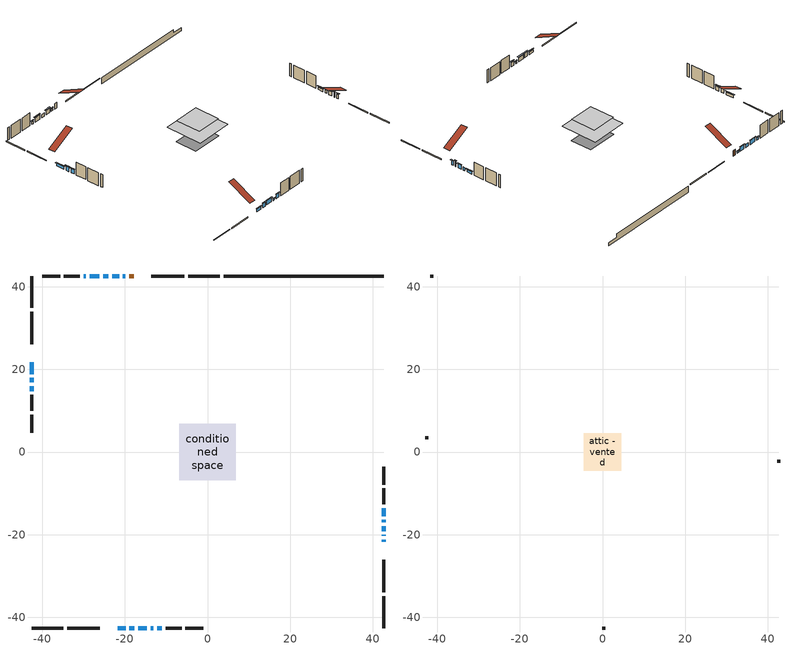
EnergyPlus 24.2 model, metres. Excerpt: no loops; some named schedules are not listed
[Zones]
conditioned space
 floor adiabatic (AdiabaticFloorConstruction): -6.78,-6.78 -6.78,6.78 6.78,6.78 6.78,-6.78 z3.05
 floor foundation (Slab1 construction): -5.61,-4.07 -5.61,4.07 5.61,4.07 5.61,-4.07 z-1.75
 wall outside (RimJoist1 construction): 2.98,42.61 -4.71,42.61 / -42.61,-42.61 -34.93,-42.61 / -42.61,42.61 -42.61,34.93 / 42.61,-42.61 42.61,-34.93 z0.61:0.91
 wall outside (RimJoist2 construction): -5.64,42.61 -13.57,42.61 / -34,-42.61 -26.06,-42.61 / -42.61,34 -42.61,26.06 / 42.61,-34 42.61,-26.06 z0.61:0.91
 wall outside (AdiabaticWallConstruction 1): -17.86,42.61 -18.97,42.61 z0.61:2.64
 wall outside (AdiabaticWallConstruction): 42.61,-21.78 42.61,-21.22 / -42.61,17.95 -42.61,16.83 z0.61:2.21; -21.78,-42.61 -19.84,-42.61 / -42.61,21.78 -42.61,18.88 / -29.42,42.61 -30.01,42.61 / 42.61,-15.52 42.61,-13.59 z0.61:1.53; -18.92,-42.61 -17.75,-42.61 / -16.82,-42.61 -14.69,-42.61 / 42.61,-19.16 42.61,-17.99 / -12.22,-42.61 -11.05,-42.61 / -21.41,42.61 -23.08,42.61 / -42.61,15.91 -42.61,14.74 / -26.16,42.61 -28.49,42.61 z0.61:2.13; -13.76,-42.61 -13.15,-42.61 z0.61:1.17; -19.89,42.61 -20.48,42.61 z0.61:1.32; 42.61,-20.29 42.61,-20.09 z0.61:2.69; -24.01,42.61 -25.23,42.61 / 42.61,-17.06 42.61,-16.45 z0.61:1.83
 wall outside (Wall1 construction): -30.94,42.61 -34.77,42.61 / -10.12,-42.61 -6.29,-42.61 / -42.61,13.81 -42.61,9.98 / 42.61,-12.66 42.61,-8.83 z0.61:5.49
 wall outside (Wall2 construction): -35.7,42.61 -40.03,42.61 / -5.36,-42.61 -1.03,-42.61 / -42.61,9.05 -42.61,4.71 / 42.61,-7.9 42.61,-3.57 z0.61:5.49
 wall foundation (FoundationWall1 construction): 3.9,42.61,-1.75 3.9,42.61,0.61 38.74,42.61,0.61 38.74,42.61,-0.62 42.61,42.61,-0.62 42.61,42.61,-1.75
 window (WindowConstruction 12): 42.61,-21.78 42.61,-21.22 z0.61:2.21
 window (WindowConstruction 4): -21.78,-42.61 -19.85,-42.61 z0.61:1.52
 window (WindowConstruction 5): -18.92,-42.61 -17.75,-42.61 z0.61:2.13
 window (WindowConstruction 6): -16.82,-42.61 -14.69,-42.61 z0.61:2.13
 window (WindowConstruction 7): -13.76,-42.61 -13.15,-42.61 z0.61:1.17
 window (WindowConstruction 8): -42.61,21.78 -42.61,18.88 z0.61:1.52
 window (WindowConstruction 9): -19.89,42.61 -20.48,42.61 z0.61:1.32
 window (WindowConstruction 13): 42.61,-20.29 42.61,-20.09 z0.61:2.69
 window (WindowConstruction 10): 42.61,-19.16 42.61,-17.99 z0.61:2.13
 window (WindowConstruction 11): -12.22,-42.61 -11.05,-42.61 z0.61:2.13
 window (WindowConstruction 15): -21.41,42.61 -23.08,42.61 z0.61:2.13
 window (WindowConstruction 16): -24.01,42.61 -25.23,42.61 z0.61:1.83
 window (WindowConstruction 17): 42.61,-17.06 42.61,-16.45 z0.61:1.83
 window (WindowConstruction 14): -42.61,17.95 -42.61,16.83 z0.61:2.21
 window (WindowConstruction): -42.61,15.9 -42.61,14.74 z0.61:2.13
 window (WindowConstruction 1): -26.16,42.61 -28.49,42.61 z0.61:2.13
 window (WindowConstruction 2): -29.42,42.61 -30.01,42.61 z0.61:1.52
 window (WindowConstruction 3): 42.61,-15.52 42.61,-13.59 z0.61:1.52
 door (Door): -17.86,42.61 -18.97,42.61 z0.61:2.64
 ceiling adiabatic (AdiabaticFloorConstruction): 6.78,-6.78 6.78,6.78 -6.78,6.78 -6.78,-6.78 z3.05
attic - vented
 floor to conditioned space (Floor1 construction Reversed): -4.59,-4.59 -4.59,4.59 4.59,4.59 4.59,-4.59 z5.49
 wall outside (Wall3 construction): -40.96,42.61 -41.69,42.61 / -0.1,-42.61 0.63,-42.61 / -42.61,3.78 -42.61,3.06 / 42.61,-2.64 42.61,-1.91 z0.61:5.49
 roof outside (Roof1 construction): -16.93,42.61,5.49 -16.93,33.92,9.83 -14.5,33.92,9.83 -14.5,42.61,5.49; -22.71,-42.61,5.49 -22.71,-33.92,9.83 -25.14,-33.92,9.83 -25.14,-42.61,5.49; -42.61,22.71,5.49 -33.92,22.71,9.83 -33.92,25.14,9.83 -42.61,25.14,5.49; 42.61,-22.71,5.49 33.92,-22.71,9.83 33.92,-25.14,9.83 42.61,-25.14,5.49
shading: 42.61,-20.92 42.61,-22.08 42.91,-22.08 42.91,-20.92 z2.51; -19.55,-42.61 -22.08,-42.61 -22.08,-42.91 -19.55,-42.91 z1.82; -17.45,-42.61 -19.21,-42.61 -19.21,-42.91 -17.45,-42.91 z2.43; -14.39,-42.61 -17.12,-42.61 -17.12,-42.91 -14.39,-42.91 z2.43; -12.85,-42.61 -14.06,-42.61 -14.06,-42.91 -12.85,-42.91 z1.47; -42.61,18.58 -42.61,22.08 -42.91,22.08 -42.91,18.58 z1.82; -20.78,42.61 -19.6,42.61 -19.6,42.91 -20.78,42.91 z1.62; 42.61,-19.79 42.61,-20.59 42.91,-20.59 42.91,-19.79 z2.99; 42.61,-17.69 42.61,-19.46 42.91,-19.46 42.91,-17.69 z2.43; -10.75,-42.61 -12.52,-42.61 -12.52,-42.91 -10.75,-42.91 z2.43; -23.38,42.61 -21.11,42.61 -21.11,42.91 -23.38,42.91 z2.43; -42.61,16.54 -42.61,18.25 -42.91,18.25 -42.91,16.54 z2.51; -42.61,14.44 -42.61,16.2 -42.91,16.2 -42.91,14.44 z2.43; -28.79,42.61 -25.86,42.61 -25.86,42.91 -28.79,42.91 z2.43; -30.31,42.61 -29.12,42.61 -29.12,42.91 -30.31,42.91 z1.82; 42.61,-13.29 42.61,-15.82 42.91,-15.82 42.91,-13.29 z1.82
[Building]
Building 1: Terrain=Suburbs
[Site:Location]
Lennoxville_QC: Latitude {deg}=45.37; Longitude {deg}=-71.82; Time Zone {hr}=-5; Elevation {m}=181; Keep Site Location Information=Yes
[Site:GroundTemperature:Shallow]
1.13419, -1.04782, -1.22257, -0.187089, 3.96977, 8.10726, 11.6942, 13.9665, 14.1596, 12.3115, 8.81593, 4.80536
[Site:WaterMainsTemperature]
Calculation Method=Schedule; Temperature Schedule=mains temperature schedule
[Material] Roughness=Rough; Thermal Absorptance=0.9
Name | Thickness {m} | Conductivity {W/m-K} | Density {kg/m3} | Specific Heat {J/kg-K} | Solar Absorptance | Visible Absorptance
asphalt or fiberglass shingles | 0.00635 | 0.162714 | 1121.4 | 1465.45 | 0.84 | 0.84
ceiling loosefill ins | 0.0846667 | 0.0480833 | 16.02 | 1046.75 | 0.7 | 0.7
ceiling stud and cavity | 0.1397 | 0.0845812 | 65.682 | 1177.47 | 0.7 | 0.7
concrete 4.0 in. | 0.1016 | 1.803125 | 2242.8 | 837.4 | 0.7 | 0.7
concrete 8.0 in. | 0.2032 | 1.803125 | 2242.8 | 837.4 | 0.7 | 0.7
door material | 0.04445 | 0.0451087 | 512.64 | 1214.23 | 0.7 | 0.7
floor covering | 0.0127 | 0.0433444 | 54.468 | 1339.84 | 0.6 | 0.6
floor rigid ins; wall rigid ins 1 | 0.512978 | 0.029427 | 32.04 | 1214.23 | 0.7 | 0.7
floor stud and cavity | 0.1397 | 1.75129 | 37.0049 | 1207.88 | 0.7 | 0.7
furniture material conditioned space 1 | 0.1524 | 0.115458 | 640.8 | 1214.23 | 0.6 | 0.6
gypsum board | 0.0127 | 0.160291 | 801 | 837.4 | 0.6 | 0.6
osb sheathing 0.5 in. | 0.0127 | 0.115458 | 512.64 | 1214.23 | 0.7 | 0.7
osb sheathing 0.75 in. | 0.01905 | 0.115458 | 512.64 | 1214.23 | 0.7 | 0.7
osb sheathing 2.0 in. | 0.0508 | 0.115458 | 512.64 | 1214.23 | 0.7 | 0.7
rim joist rigid ins; wall rigid ins | 0.051816 | 0.029427 | 32.04 | 1214.23 | 0.7 | 0.7
rim joist stud and cavity | 0.0508 | 0.0384369 | 125.044 | 1163.47 | 0.6 | 0.6
wall stud and cavity | 0.1397 | 0.151991 | 139.0536 | 1170.24 | 0.7 | 0.7
wall stud and cavity 1 | 0.1397 | 0.152282 | 139.0536 | 1170.24 | 0.7 | 0.7
wall stud and cavity 2 | 0.0889 | 6.1454 | 50.32683 | 1063.81 | 0.6 | 0.6
wall stud and cavity 3 | 0.0889 | 0.380278 | 52.3479 | 1209.89 | 0.7 | 0.7
wall stud and cavity 4 | 0.0889 | 0.391764 | 83.0341 | 1211.67 | 0.7 | 0.7
wood siding | 0.0254 | 0.102417 | 544.68 | 1172.36 | 0 | 0
wood siding 1 | 0.00254 | 0.102417 | 544.68 | 1172.36 | 0 | 0
wood siding 2; wood siding 3; wood siding 4 | 0.0254 | 0.102417 | 544.68 | 1172.36 | 0.7 | 0.7
[WindowMaterial:SimpleGlazingSystem]
Name | U-Factor {W/m2-K} | Solar Heat Gain Coefficient
WindowMaterial | 2.912814 | 0.67
WindowMaterial 1 | 2.98209 | 0.6
WindowMaterial 2 | 2.946882 | 0.64
WindowMaterial 3 | 2.88953 | 0.69
WindowMaterial 4 | 3.006501 | 0.57
WindowMaterial 5 | 2.99458 | 0.59
WindowMaterial 6 | 2.969594 | 0.62
WindowMaterial 7 | 3.1547 | 0.45
WindowMaterial 8 | 2.97073 | 0.62
WindowMaterial 9 | 3.006501 | 0.62
[Construction]
AdiabaticFloorConstruction: floor stud and cavity, floor rigid ins, osb sheathing 0.75 in., floor covering
AdiabaticWallConstruction: wood siding 3, wall rigid ins 1, wall stud and cavity 3, gypsum board
AdiabaticWallConstruction 1: wood siding 4, wall rigid ins 1, wall stud and cavity 3, gypsum board
Door: door material
Floor1 construction Reversed: gypsum board, ceiling stud and cavity, ceiling loosefill ins
FoundationWall1 construction: concrete 8.0 in.
furniture construction conditioned space 1: furniture material conditioned space 1
PartitionWallConstruction: gypsum board, wall stud and cavity 4, gypsum board
RimJoist1 construction; RimJoist2 construction: wood siding 2, rim joist rigid ins, osb sheathing 2.0 in., rim joist stud and cavity
Roof1 construction: asphalt or fiberglass shingles
Slab1 construction: concrete 4.0 in.
Wall1 construction: wood siding, wall rigid ins, osb sheathing 0.5 in., wall stud and cavity, gypsum board
Wall2 construction: wood siding, wall rigid ins, osb sheathing 0.5 in., wall stud and cavity 1, gypsum board
Wall3 construction: wood siding 1, wall stud and cavity 2
WindowConstruction; WindowConstruction 1; WindowConstruction 10; WindowConstruction 11; WindowConstruction 5: WindowMaterial
WindowConstruction 12; WindowConstruction 14: WindowMaterial 6
WindowConstruction 13: WindowMaterial 7
WindowConstruction 15: WindowMaterial 8
WindowConstruction 16; WindowConstruction 17: WindowMaterial 9
WindowConstruction 2: WindowMaterial 1
WindowConstruction 3; WindowConstruction 4; WindowConstruction 8: WindowMaterial 2
WindowConstruction 6: WindowMaterial 3
WindowConstruction 7: WindowMaterial 4
WindowConstruction 9: WindowMaterial 5
[Zone] Multiplier=1; Part of Total Floor Area=Yes
Name | Volume {m3}
attic - vented | 57.8447
conditioned space | 688.4
[Space]
Name | Zone | Volume {m3}
attic - vented 1 | attic - vented | 57.8447
conditioned space 1 | conditioned space | 688.4
[ZoneInfiltration:EffectiveLeakageArea]
infil attic - vented 1: Zone or Space=attic - vented 1; Schedule=Always On Discrete; Effective Air Leakage Area {cm2}=3619.29; Stack Coefficient=0.000641304; Wind Coefficient=1.71101e-05
[ZoneMixing]
whole house fan mix: Zone or Space=attic - vented; Schedule=Always On Continuous; Design Flow Rate Calculation Method=Flow/Zone; Design Flow Rate {m3/s}=0; Source Zone or Space=conditioned space
[SurfaceProperty:ExposedFoundationPerimeter]
Slab1: Exposed Perimeter Calculation Method=TotalExposedPerimeter; Total Exposed Perimeter {m}=38.71
[InternalMass] Zone or ZoneList=conditioned space; Space or SpaceList=conditioned space 1
Name | Construction | Surface Area {m2}
furniture mass conditioned space 1 | furniture construction conditioned space 1 | 110.16
partition wall mass | PartitionWallConstruction | 275.401
[Lights]
interior lighting: Zone or ZoneList or Space or SpaceList=conditioned space 1; Schedule=interior lighting schedule; Design Level Calculation Method=LightingLevel; Lighting Level {W}=343.2; Return Air Fraction=0; Fraction Radiant=0.6; Fraction Visible=0.2; Fraction Replaceable=1
[People]
occupants: Zone or ZoneList or Space or SpaceList=conditioned space 1; Number of People Schedule=occupants schedule; Number of People Calculation Method=People; Number of People=3; Fraction Radiant=0.314171; Sensible Heat Fraction=0.56303; Activity Level Schedule=occupants activity schedule; Carbon Dioxide Generation Rate {m3/s-W}=0; Enable ASHRAE 55 Comfort Warnings=No; Mean Radiant Temperature Calculation Type=EnclosureAveraged
[ElectricEquipment] Zone or ZoneList or Space or SpaceList=conditioned space 1; Design Level Calculation Method=EquipmentLevel
Name | Schedule | Design Level {W} | Fraction Latent | Fraction Radiant | Fraction Lost
clothes dryer | clothes dryer schedule | 140.772 | 0.015 | 0.081 | 0.85
clothes washer | clothes washer schedule | 32.1985 | 0.03 | 0.162 | 0.7
cooking range | cooking range schedule | 215.147 | 0.08 | 0.432 | 0.2
dishwasher | dishwasher schedule | 66.8632 | 0.3 | 0.18 | 0.4
fridge | fridge schedule | 72.9452 | 0 | 0.6 | 0
mech vent house fan | mech vent house fan schedule | 150 | 0 | 0 | 1
mech vent house fan cfis | mech vent house fan cfis schedule | 0 | 0 | 0 | 0
misc plug loads | misc plug loads schedule | 494.7 | 0.045 | 0.513 | 0.1
whole house fan | Always On Discrete | 0 | 0 | 0 | 1
[OtherEquipment] Zone or ZoneList or Space or SpaceList=conditioned space 1; Design Level Calculation Method=EquipmentLevel
Name | Fuel Type | Schedule | Design Level {W} | Fraction Latent | Fraction Radiant | Fraction Lost
clothes dryer 1 | Electricity | clothes dryer schedule | 0 | 0.015 | 0.081 | 0.85
cooking range 1 | Electricity | cooking range schedule | 0 | 0.08 | 0.432 | 0.2
general water use latent | None | general water use schedule | 62.594 | 1 | 0 | 0
general water use sensible | None | general water use schedule | -61.6891 | 0 | 0.6 | 0
mech vent house fan latent load | None | Always On Discrete | 0 | 1 | 0 | 0
mech vent house fan sensible load | None | Always On Discrete | 0 | 0 | 0 | 0
water heater energy adjustment1 | Electricity | Always On Discrete | 0.01 | 0 | 0 | 1
[ZoneInfiltration:DesignFlowRate] Zone or ZoneList or Space or SpaceList=conditioned space 1; Schedule=Always On Discrete; Design Flow Rate Calculation Method=Flow/Zone; Design Flow Rate {m3/s}=0
infil flow; natural vent flow; whole house fan flow
[Foundation:Kiva]
Foundation Kiva 1: Initial Indoor Air Temperature {C}=21; Wall Height Above Grade {m}=0.609996; Wall Depth Below Slab {m}=0.2032
[Foundation:Kiva:Settings]
Soil Conductivity {W/m-K}=0.849921; Soil Density {kg/m3}=1842.3; Soil Specific Heat {J/kg-K}=418.7; Ground Solar Absorptivity=0.9; Ground Thermal Absorptivity=0.9; Ground Surface Roughness {m}=0.03; Far-Field Width {m}=40; Deep-Ground Boundary Condition=ZeroFlux; Deep-Ground Depth {m}=40; Minimum Cell Dimension {m}=0.2; Maximum Cell Growth Coefficient=3; Simulation Timestep=Timestep
[Exterior:Lights]
exterior lighting: Schedule=exterior lighting schedule; Design Level {W}=75.6
[Schedule:Constant]
Name | Hourly Value
Always On Continuous; mech vent house fan schedule; mech vent house fan cfis schedule; Always On Discrete | 1
occupants activity schedule | 117.228
fridge schedule | 0
[Schedule:Week:Daily]
interior lighting schedule Week Rule - Jan1-Jan27: interior lighting schedule day, interior lighting schedule day, interior lighting schedule day, interior lighting schedule day, interior lighting schedule day, interior lighting schedule day, interior lighting schedule day, interior lighting schedule default day, interior lighting schedule default day, interior lighting schedule default day, interior lighting schedule default day, interior lighting schedule default day
interior lighting schedule Week Rule - Jan28-Feb3: interior lighting schedule day, interior lighting schedule day, interior lighting schedule day, interior lighting schedule day, interior lighting schedule day 1, interior lighting schedule day 1, interior lighting schedule day 1, interior lighting schedule default day, interior lighting schedule default day, interior lighting schedule default day, interior lighting schedule default day, interior lighting schedule default day
interior lighting schedule Week Rule - Feb4-Feb24: interior lighting schedule day 1, interior lighting schedule day 1, interior lighting schedule day 1, interior lighting schedule day 1, interior lighting schedule day 1, interior lighting schedule day 1, interior lighting schedule day 1, interior lighting schedule default day, interior lighting schedule default day, interior lighting schedule default day, interior lighting schedule default day, interior lighting schedule default day
interior lighting schedule Week Rule - Feb25-Mar3: interior lighting schedule day 1, interior lighting schedule day 1, interior lighting schedule day 1, interior lighting schedule day 1, interior lighting schedule day 2, interior lighting schedule day 2, interior lighting schedule day 2, interior lighting schedule default day, interior lighting schedule default day, interior lighting schedule default day, interior lighting schedule default day, interior lighting schedule default day
interior lighting schedule Week Rule - Mar4-Mar31: interior lighting schedule day 2, interior lighting schedule day 2, interior lighting schedule day 2, interior lighting schedule day 2, interior lighting schedule day 2, interior lighting schedule day 2, interior lighting schedule day 2, interior lighting schedule default day, interior lighting schedule default day, interior lighting schedule default day, interior lighting schedule default day, interior lighting schedule default day
interior lighting schedule Week Rule - Apr1-Apr28: interior lighting schedule day 3, interior lighting schedule day 3, interior lighting schedule day 3, interior lighting schedule day 3, interior lighting schedule day 3, interior lighting schedule day 3, interior lighting schedule day 3, interior lighting schedule default day, interior lighting schedule default day, interior lighting schedule default day, interior lighting schedule default day, interior lighting schedule default day
interior lighting schedule Week Rule - Apr29-May5: interior lighting schedule day 3, interior lighting schedule day 3, interior lighting schedule day 4, interior lighting schedule day 4, interior lighting schedule day 4, interior lighting schedule day 4, interior lighting schedule day 4, interior lighting schedule default day, interior lighting schedule default day, interior lighting schedule default day, interior lighting schedule default day, interior lighting schedule default day
interior lighting schedule Week Rule - May6-May26: interior lighting schedule day 4, interior lighting schedule day 4, interior lighting schedule day 4, interior lighting schedule day 4, interior lighting schedule day 4, interior lighting schedule day 4, interior lighting schedule day 4, interior lighting schedule default day, interior lighting schedule default day, interior lighting schedule default day, interior lighting schedule default day, interior lighting schedule default day
interior lighting schedule Week Rule - May27-Jun2: interior lighting schedule day 4, interior lighting schedule day 4, interior lighting schedule day 4, interior lighting schedule day 4, interior lighting schedule day 4, interior lighting schedule day 5, interior lighting schedule day 5, interior lighting schedule default day, interior lighting schedule default day, interior lighting schedule default day, interior lighting schedule default day, interior lighting schedule default day
interior lighting schedule Week Rule - Jun3-Jun30: interior lighting schedule day 5, interior lighting schedule day 5, interior lighting schedule day 5, interior lighting schedule day 5, interior lighting schedule day 5, interior lighting schedule day 5, interior lighting schedule day 5, interior lighting schedule default day, interior lighting schedule default day, interior lighting schedule default day, interior lighting schedule default day, interior lighting schedule default day
interior lighting schedule Week Rule - Jul1-Jul28: interior lighting schedule day 6, interior lighting schedule day 6, interior lighting schedule day 6, interior lighting schedule day 6, interior lighting schedule day 6, interior lighting schedule day 6, interior lighting schedule day 6, interior lighting schedule default day, interior lighting schedule default day, interior lighting schedule default day, interior lighting schedule default day, interior lighting schedule default day
interior lighting schedule Week Rule - Jul29-Aug4: interior lighting schedule day 6, interior lighting schedule day 6, interior lighting schedule day 6, interior lighting schedule day 7, interior lighting schedule day 7, interior lighting schedule day 7, interior lighting schedule day 7, interior lighting schedule default day, interior lighting schedule default day, interior lighting schedule default day, interior lighting schedule default day, interior lighting schedule default day
interior lighting schedule Week Rule - Aug5-Aug25: interior lighting schedule day 7, interior lighting schedule day 7, interior lighting schedule day 7, interior lighting schedule day 7, interior lighting schedule day 7, interior lighting schedule day 7, interior lighting schedule day 7, interior lighting schedule default day, interior lighting schedule default day, interior lighting schedule default day, interior lighting schedule default day, interior lighting schedule default day
interior lighting schedule Week Rule - Aug26-Sep1: interior lighting schedule day 7, interior lighting schedule day 7, interior lighting schedule day 7, interior lighting schedule day 7, interior lighting schedule day 7, interior lighting schedule day 7, interior lighting schedule day 8, interior lighting schedule default day, interior lighting schedule default day, interior lighting schedule default day, interior lighting schedule default day, interior lighting schedule default day
interior lighting schedule Week Rule - Sep2-Sep29: interior lighting schedule day 8, interior lighting schedule day 8, interior lighting schedule day 8, interior lighting schedule day 8, interior lighting schedule day 8, interior lighting schedule day 8, interior lighting schedule day 8, interior lighting schedule default day, interior lighting schedule default day, interior lighting schedule default day, interior lighting schedule default day, interior lighting schedule default day
interior lighting schedule Week Rule - Sep30-Oct6: interior lighting schedule day 8, interior lighting schedule day 9, interior lighting schedule day 9, interior lighting schedule day 9, interior lighting schedule day 9, interior lighting schedule day 9, interior lighting schedule day 9, interior lighting schedule default day, interior lighting schedule default day, interior lighting schedule default day, interior lighting schedule default day, interior lighting schedule default day
interior lighting schedule Week Rule - Oct7-Oct27: interior lighting schedule day 9, interior lighting schedule day 9, interior lighting schedule day 9, interior lighting schedule day 9, interior lighting schedule day 9, interior lighting schedule day 9, interior lighting schedule day 9, interior lighting schedule default day, interior lighting schedule default day, interior lighting schedule default day, interior lighting schedule default day, interior lighting schedule default day
interior lighting schedule Week Rule - Oct28-Nov3: interior lighting schedule day 9, interior lighting schedule day 9, interior lighting schedule day 9, interior lighting schedule day 9, interior lighting schedule day 10, interior lighting schedule day 10, interior lighting schedule day 10, interior lighting schedule default day, interior lighting schedule default day, interior lighting schedule default day, interior lighting schedule default day, interior lighting schedule default day
interior lighting schedule Week Rule - Nov4-Nov24: interior lighting schedule day 10, interior lighting schedule day 10, interior lighting schedule day 10, interior lighting schedule day 10, interior lighting schedule day 10, interior lighting schedule day 10, interior lighting schedule day 10, interior lighting schedule default day, interior lighting schedule default day, interior lighting schedule default day, interior lighting schedule default day, interior lighting schedule default day
interior lighting schedule Week Rule - Nov25-Dec1: interior lighting schedule day 10, interior lighting schedule day 10, interior lighting schedule day 10, interior lighting schedule day 10, interior lighting schedule day 10, interior lighting schedule day 10, interior lighting schedule day 11, interior lighting schedule default day, interior lighting schedule default day, interior lighting schedule default day, interior lighting schedule default day, interior lighting schedule default day
interior lighting schedule Week Rule - Dec2-Dec31: interior lighting schedule day 11, interior lighting schedule day 11, interior lighting schedule day 11, interior lighting schedule day 11, interior lighting schedule day 11, interior lighting schedule day 11, interior lighting schedule day 11, interior lighting schedule default day, interior lighting schedule default day, interior lighting schedule default day, interior lighting schedule default day, interior lighting schedule default day
occupants schedule Week Rule - Jan1-Dec31: occupants schedule day, occupants schedule day, occupants schedule day, occupants schedule day, occupants schedule day, occupants schedule day, occupants schedule day, occupants schedule default day, occupants schedule default day, occupants schedule default day, occupants schedule default day, occupants schedule default day
clothes dryer schedule Week Rule - Jan1-Dec31: clothes dryer schedule day, clothes dryer schedule day, clothes dryer schedule day, clothes dryer schedule day, clothes dryer schedule day, clothes dryer schedule day, clothes dryer schedule day, clothes dryer schedule default day, clothes dryer schedule default day, clothes dryer schedule default day, clothes dryer schedule default day, clothes dryer schedule default day
clothes washer schedule Week Rule - Jan1-Dec31: clothes washer schedule day, clothes washer schedule day, clothes washer schedule day, clothes washer schedule day, clothes washer schedule day, clothes washer schedule day, clothes washer schedule day, clothes washer schedule default day, clothes washer schedule default day, clothes washer schedule default day, clothes washer schedule default day, clothes washer schedule default day
cooking range schedule Week Rule - Jan1-Dec31: cooking range schedule day, cooking range schedule day, cooking range schedule day, cooking range schedule day, cooking range schedule day, cooking range schedule day, cooking range schedule day, cooking range schedule default day, cooking range schedule default day, cooking range schedule default day, cooking range schedule default day, cooking range schedule default day
dishwasher schedule Week Rule - Jan1-Dec31: dishwasher schedule day, dishwasher schedule day, dishwasher schedule day, dishwasher schedule day, dishwasher schedule day, dishwasher schedule day, dishwasher schedule day, dishwasher schedule default day, dishwasher schedule default day, dishwasher schedule default day, dishwasher schedule default day, dishwasher schedule default day
misc plug loads schedule Week Rule - Jan1-Dec31: misc plug loads schedule day, misc plug loads schedule day, misc plug loads schedule day, misc plug loads schedule day, misc plug loads schedule day, misc plug loads schedule day, misc plug loads schedule day, misc plug loads schedule default day, misc plug loads schedule default day, misc plug loads schedule default day, misc plug loads schedule default day, misc plug loads schedule default day
general water use schedule Week Rule - Jan1-Dec31: general water use schedule day, general water use schedule day, general water use schedule day, general water use schedule day, general water use schedule day, general water use schedule day, general water use schedule day, general water use schedule default day, general water use schedule default day, general water use schedule default day, general water use schedule default day, general water use schedule default day
exterior lighting schedule Week Rule - Jan1-Jan27: exterior lighting schedule day, exterior lighting schedule day, exterior lighting schedule day, exterior lighting schedule day, exterior lighting schedule day, exterior lighting schedule day, exterior lighting schedule day, exterior lighting schedule default day, exterior lighting schedule default day, exterior lighting schedule default day, exterior lighting schedule default day, exterior lighting schedule default day
exterior lighting schedule Week Rule - Jan28-Feb3: exterior lighting schedule day, exterior lighting schedule day, exterior lighting schedule day, exterior lighting schedule day, exterior lighting schedule day 1, exterior lighting schedule day 1, exterior lighting schedule day 1, exterior lighting schedule default day, exterior lighting schedule default day, exterior lighting schedule default day, exterior lighting schedule default day, exterior lighting schedule default day
exterior lighting schedule Week Rule - Feb4-Feb24: exterior lighting schedule day 1, exterior lighting schedule day 1, exterior lighting schedule day 1, exterior lighting schedule day 1, exterior lighting schedule day 1, exterior lighting schedule day 1, exterior lighting schedule day 1, exterior lighting schedule default day, exterior lighting schedule default day, exterior lighting schedule default day, exterior lighting schedule default day, exterior lighting schedule default day
exterior lighting schedule Week Rule - Feb25-Mar3: exterior lighting schedule day 1, exterior lighting schedule day 1, exterior lighting schedule day 1, exterior lighting schedule day 1, exterior lighting schedule day 2, exterior lighting schedule day 2, exterior lighting schedule day 2, exterior lighting schedule default day, exterior lighting schedule default day, exterior lighting schedule default day, exterior lighting schedule default day, exterior lighting schedule default day
exterior lighting schedule Week Rule - Mar4-Mar31: exterior lighting schedule day 2, exterior lighting schedule day 2, exterior lighting schedule day 2, exterior lighting schedule day 2, exterior lighting schedule day 2, exterior lighting schedule day 2, exterior lighting schedule day 2, exterior lighting schedule default day, exterior lighting schedule default day, exterior lighting schedule default day, exterior lighting schedule default day, exterior lighting schedule default day
exterior lighting schedule Week Rule - Apr1-Apr28: exterior lighting schedule day 3, exterior lighting schedule day 3, exterior lighting schedule day 3, exterior lighting schedule day 3, exterior lighting schedule day 3, exterior lighting schedule day 3, exterior lighting schedule day 3, exterior lighting schedule default day, exterior lighting schedule default day, exterior lighting schedule default day, exterior lighting schedule default day, exterior lighting schedule default day
exterior lighting schedule Week Rule - Apr29-May5: exterior lighting schedule day 3, exterior lighting schedule day 3, exterior lighting schedule day 4, exterior lighting schedule day 4, exterior lighting schedule day 4, exterior lighting schedule day 4, exterior lighting schedule day 4, exterior lighting schedule default day, exterior lighting schedule default day, exterior lighting schedule default day, exterior lighting schedule default day, exterior lighting schedule default day
exterior lighting schedule Week Rule - May6-May26: exterior lighting schedule day 4, exterior lighting schedule day 4, exterior lighting schedule day 4, exterior lighting schedule day 4, exterior lighting schedule day 4, exterior lighting schedule day 4, exterior lighting schedule day 4, exterior lighting schedule default day, exterior lighting schedule default day, exterior lighting schedule default day, exterior lighting schedule default day, exterior lighting schedule default day
exterior lighting schedule Week Rule - May27-Jun2: exterior lighting schedule day 4, exterior lighting schedule day 4, exterior lighting schedule day 4, exterior lighting schedule day 4, exterior lighting schedule day 4, exterior lighting schedule day 5, exterior lighting schedule day 5, exterior lighting schedule default day, exterior lighting schedule default day, exterior lighting schedule default day, exterior lighting schedule default day, exterior lighting schedule default day
exterior lighting schedule Week Rule - Jun3-Jun30: exterior lighting schedule day 5, exterior lighting schedule day 5, exterior lighting schedule day 5, exterior lighting schedule day 5, exterior lighting schedule day 5, exterior lighting schedule day 5, exterior lighting schedule day 5, exterior lighting schedule default day, exterior lighting schedule default day, exterior lighting schedule default day, exterior lighting schedule default day, exterior lighting schedule default day
exterior lighting schedule Week Rule - Jul1-Jul28: exterior lighting schedule day 6, exterior lighting schedule day 6, exterior lighting schedule day 6, exterior lighting schedule day 6, exterior lighting schedule day 6, exterior lighting schedule day 6, exterior lighting schedule day 6, exterior lighting schedule default day, exterior lighting schedule default day, exterior lighting schedule default day, exterior lighting schedule default day, exterior lighting schedule default day
exterior lighting schedule Week Rule - Jul29-Aug4: exterior lighting schedule day 6, exterior lighting schedule day 6, exterior lighting schedule day 6, exterior lighting schedule day 7, exterior lighting schedule day 7, exterior lighting schedule day 7, exterior lighting schedule day 7, exterior lighting schedule default day, exterior lighting schedule default day, exterior lighting schedule default day, exterior lighting schedule default day, exterior lighting schedule default day
exterior lighting schedule Week Rule - Aug5-Aug25: exterior lighting schedule day 7, exterior lighting schedule day 7, exterior lighting schedule day 7, exterior lighting schedule day 7, exterior lighting schedule day 7, exterior lighting schedule day 7, exterior lighting schedule day 7, exterior lighting schedule default day, exterior lighting schedule default day, exterior lighting schedule default day, exterior lighting schedule default day, exterior lighting schedule default day
exterior lighting schedule Week Rule - Aug26-Sep1: exterior lighting schedule day 7, exterior lighting schedule day 7, exterior lighting schedule day 7, exterior lighting schedule day 7, exterior lighting schedule day 7, exterior lighting schedule day 7, exterior lighting schedule day 8, exterior lighting schedule default day, exterior lighting schedule default day, exterior lighting schedule default day, exterior lighting schedule default day, exterior lighting schedule default day
exterior lighting schedule Week Rule - Sep2-Sep29: exterior lighting schedule day 8, exterior lighting schedule day 8, exterior lighting schedule day 8, exterior lighting schedule day 8, exterior lighting schedule day 8, exterior lighting schedule day 8, exterior lighting schedule day 8, exterior lighting schedule default day, exterior lighting schedule default day, exterior lighting schedule default day, exterior lighting schedule default day, exterior lighting schedule default day
exterior lighting schedule Week Rule - Sep30-Oct6: exterior lighting schedule day 8, exterior lighting schedule day 9, exterior lighting schedule day 9, exterior lighting schedule day 9, exterior lighting schedule day 9, exterior lighting schedule day 9, exterior lighting schedule day 9, exterior lighting schedule default day, exterior lighting schedule default day, exterior lighting schedule default day, exterior lighting schedule default day, exterior lighting schedule default day
exterior lighting schedule Week Rule - Oct7-Oct27: exterior lighting schedule day 9, exterior lighting schedule day 9, exterior lighting schedule day 9, exterior lighting schedule day 9, exterior lighting schedule day 9, exterior lighting schedule day 9, exterior lighting schedule day 9, exterior lighting schedule default day, exterior lighting schedule default day, exterior lighting schedule default day, exterior lighting schedule default day, exterior lighting schedule default day
exterior lighting schedule Week Rule - Oct28-Nov3: exterior lighting schedule day 9, exterior lighting schedule day 9, exterior lighting schedule day 9, exterior lighting schedule day 9, exterior lighting schedule day 10, exterior lighting schedule day 10, exterior lighting schedule day 10, exterior lighting schedule default day, exterior lighting schedule default day, exterior lighting schedule default day, exterior lighting schedule default day, exterior lighting schedule default day
[Schedule:Year]
interior lighting schedule: interior lighting schedule Week Rule - Jan1-Jan27, 1, 1, 1, 27, interior lighting schedule Week Rule - Jan28-Feb3, 1, 28, 2, 3, interior lighting schedule Week Rule - Feb4-Feb24, 2, 4, 2, 24, interior lighting schedule Week Rule - Feb25-Mar3, 2, 25, 3, 3, interior lighting schedule Week Rule - Mar4-Mar31, 3, 4, 3, 31, interior lighting schedule Week Rule - Apr1-Apr28, 4, 1, 4, 28, interior lighting schedule Week Rule - Apr29-May5, 4, 29, 5, 5, interior lighting schedule Week Rule - May6-May26, 5, 6, 5, 26, interior lighting schedule Week Rule - May27-Jun2, 5, 27, 6, 2, interior lighting schedule Week Rule - Jun3-Jun30, 6, 3, 6, 30, interior lighting schedule Week Rule - Jul1-Jul28, 7, 1, 7, 28, interior lighting schedule Week Rule - Jul29-Aug4, 7, 29, 8, 4, interior lighting schedule Week Rule - Aug5-Aug25, 8, 5, 8, 25, interior lighting schedule Week Rule - Aug26-Sep1, 8, 26, 9, 1, interior lighting schedule Week Rule - Sep2-Sep29, 9, 2, 9, 29, interior lighting schedule Week Rule - Sep30-Oct6, 9, 30, 10, 6, interior lighting schedule Week Rule - Oct7-Oct27, 10, 7, 10, 27, interior lighting schedule Week Rule - Oct28-Nov3, 10, 28, 11, 3, interior lighting schedule Week Rule - Nov4-Nov24, 11, 4, 11, 24, interior lighting schedule Week Rule - Nov25-Dec1, 11, 25, 12, 1, interior lighting schedule Week Rule - Dec2-Dec31, 12, 2, 12, 31
occupants schedule: occupants schedule Week Rule - Jan1-Dec31, 1, 1, 12, 31
clothes dryer schedule: clothes dryer schedule Week Rule - Jan1-Dec31, 1, 1, 12, 31
clothes washer schedule: clothes washer schedule Week Rule - Jan1-Dec31, 1, 1, 12, 31
cooking range schedule: cooking range schedule Week Rule - Jan1-Dec31, 1, 1, 12, 31
dishwasher schedule: dishwasher schedule Week Rule - Jan1-Dec31, 1, 1, 12, 31
misc plug loads schedule: misc plug loads schedule Week Rule - Jan1-Dec31, 1, 1, 12, 31
general water use schedule: general water use schedule Week Rule - Jan1-Dec31, 1, 1, 12, 31
exterior lighting schedule: exterior lighting schedule Week Rule - Jan1-Jan27, 1, 1, 1, 27, exterior lighting schedule Week Rule - Jan28-Feb3, 1, 28, 2, 3, exterior lighting schedule Week Rule - Feb4-Feb24, 2, 4, 2, 24, exterior lighting schedule Week Rule - Feb25-Mar3, 2, 25, 3, 3, exterior lighting schedule Week Rule - Mar4-Mar31, 3, 4, 3, 31, exterior lighting schedule Week Rule - Apr1-Apr28, 4, 1, 4, 28, exterior lighting schedule Week Rule - Apr29-May5, 4, 29, 5, 5, exterior lighting schedule Week Rule - May6-May26, 5, 6, 5, 26, exterior lighting schedule Week Rule - May27-Jun2, 5, 27, 6, 2, exterior lighting schedule Week Rule - Jun3-Jun30, 6, 3, 6, 30, exterior lighting schedule Week Rule - Jul1-Jul28, 7, 1, 7, 28, exterior lighting schedule Week Rule - Jul29-Aug4, 7, 29, 8, 4, exterior lighting schedule Week Rule - Aug5-Aug25, 8, 5, 8, 25, exterior lighting schedule Week Rule - Aug26-Sep1, 8, 26, 9, 1, exterior lighting schedule Week Rule - Sep2-Sep29, 9, 2, 9, 29, exterior lighting schedule Week Rule - Sep30-Oct6, 9, 30, 10, 6, exterior lighting schedule Week Rule - Oct7-Oct27, 10, 7, 10, 27, exterior lighting schedule Week Rule - Oct28-Nov3, 10, 28, 11, 3, exterior lighting schedule Week Rule - Nov4-Nov24, 11, 4, 11, 24, exterior lighting schedule Week Rule - Nov25-Dec1, 11, 25, 12, 1, exterior lighting schedule Week Rule - Dec2-Dec31, 12, 2, 12, 31
[Schedule:Compact]
mains temperature schedule: Through: 01/01, For: AllDays, Until: 24:00, 5.95333, Through: 01/02, For: AllDays, Until: 24:00, 5.88111, Through: 01/03, For: AllDays, Until: 24:00, 5.81, Through: 01/04, For: AllDays, Until: 24:00, 5.74, Through: 01/05, For: AllDays, Until: 24:00, 5.67111, Through: 01/06, For: AllDays, Until: 24:00, 5.60333, Through: 01/07, For: AllDays, Until: 24:00, 5.53667, Through: 01/08, For: AllDays, Until: 24:00, 5.47111, Through: 01/09, For: AllDays, Until: 24:00, 5.40722, Through: 01/10, For: AllDays, Until: 24:00, 5.34444, Through: 01/11, For: AllDays, Until: 24:00, 5.28278, Through: 01/12, For: AllDays, Until: 24:00, 5.22278, Through: 01/13, For: AllDays, Until: 24:00, 5.16333, Through: 01/14, For: AllDays, Until: 24:00, 5.10611, Through: 01/15, For: AllDays, Until: 24:00, 5.04944, Through: 01/16, For: AllDays, Until: 24:00, 4.995, Through: 01/17, For: AllDays, Until: 24:00, 4.94111, Through: 01/18, For: AllDays, Until: 24:00, 4.88889, Through: 01/19, For: AllDays, Until: 24:00, 4.83833, Through: 01/20, For: AllDays, Until: 24:00, 4.78889, Through: 01/21, For: AllDays, Until: 24:00, 4.74111, Through: 01/22, For: AllDays, Until: 24:00, 4.69444, Through: 01/23, For: AllDays, Until: 24:00, 4.64944, Through: 01/24, For: AllDays, Until: 24:00, 4.60611, Through: 01/25, For: AllDays, Until: 24:00, 4.56389, Through: 01/26, For: AllDays, Until: 24:00, 4.52333, Through: 01/27, For: AllDays, Until: 24:00, 4.48444, Through: 01/28, For: AllDays, Until: 24:00, 4.44722, Through: 01/29, For: AllDays, Until: 24:00, 4.41111, Through: 01/30, For: AllDays, Until: 24:00, 4.37667, Through: 01/31, For: AllDays, Until: 24:00, 4.34389, Through: 02/01, For: AllDays, Until: 24:00, 4.31278, Through: 02/02, For: AllDays, Until: 24:00, 4.28278, Through: 02/03, For: AllDays, Until: 24:00, 4.255, Through: 02/04, For: AllDays, Until: 24:00, 4.22833, Through: 02/05, For: AllDays, Until: 24:00, 4.20333, Through: 02/06, For: AllDays, Until: 24:00, 4.18, Through: 02/07, For: AllDays, Until: 24:00, 4.15833, Through: 02/08, For: AllDays, Until: 24:00, 4.13833, Through: 02/09, For: AllDays, Until: 24:00, 4.12, Through: 02/10, For: AllDays, Until: 24:00, 4.10333, Through: 02/11, For: AllDays, Until: 24:00, 4.08833, Through: 02/12, For: AllDays, Until: 24:00, 4.07444, Through: 02/13, For: AllDays, Until: 24:00, 4.06278, Through: 02/14, For: AllDays, Until: 24:00, 4.05278, Through: 02/15, For: AllDays, Until: 24:00, 4.04389, Through: 02/16, For: AllDays, Until: 24:00, 4.03722, Through: 02/17, For: AllDays, Until: 24:00, 4.03167, Through: 02/18, For: AllDays, Until: 24:00, 4.02833, Through: 02/19, For: AllDays, Until: 24:00, 4.02667, Through: 02/20, For: AllDays, Until: 24:00, 4.02611, Through: 02/21, For: AllDays, Until: 24:00, 4.02778, Through: 02/22, For: AllDays, Until: 24:00, 4.03056, Through: 02/23, For: AllDays, Until: 24:00, 4.03556, Through: 02/24, For: AllDays, Until: 24:00, 4.04167, Through: 02/25, For: AllDays, Until: 24:00, 4.05, Through: 02/26, For: AllDays, Until: 24:00, 4.05944, Through: 02/27, For: AllDays, Until: 24:00, 4.07111, Through: 02/28, For: AllDays, Until: 24:00, 4.08389, Through: 03/01, For: AllDays, Until: 24:00, 4.09833, Through: 03/02, For: AllDays, Until: 24:00, 4.115, Through: 03/03, For: AllDays, Until: 24:00, 4.13278, Through: 03/04, For: AllDays, Until: 24:00, 4.15222, Through: 03/05, For: AllDays, Until: 24:00, 4.17333, Through: 03/06, For: AllDays, Until: 24:00, 4.19611, Through: 03/07, For: AllDays, Until: 24:00, 4.22056, Through: 03/08, For: AllDays, Until: 24:00, 4.24667, Through: 03/09, For: AllDays, Until: 24:00, 4.27444, Through: 03/10, For: AllDays, Until: 24:00, 4.30389, Through: 03/11, For: AllDays, Until: 24:00, 4.33444, Through: 03/12, For: AllDays, Until: 24:00, 4.36667, Through: 03/13, For: AllDays, Until: 24:00, 4.40056, Through: 03/14, For: AllDays, Until: 24:00, 4.43611, Through: 03/15, For: AllDays, Until: 24:00, 4.47333, Through: 03/16, For: AllDays, Until: 24:00, 4.51167, Through: 03/17, For: AllDays, Until: 24:00, 4.55167, Through: 03/18, For: AllDays, Until: 24:00, 4.59333, Through: 03/19, For: AllDays, Until: 24:00, 4.63667, Through: 03/20, For: AllDays, Until: 24:00, 4.68111, Through: 03/21, For: AllDays, Until: 24:00, 4.72722, Through: 03/22, For: AllDays, Until: 24:00, 4.77444, Through: 03/23, For: AllDays, Until: 24:00, 4.82333, Through: 03/24, For: AllDays, Until: 24:00, 4.87389, Through: 03/25, For: AllDays, Until: 24:00, 4.92556, Through: 03/26, For: AllDays, Until: 24:00, 4.97889, Through: 03/27, For: AllDays, Until: 24:00, 5.03333, Through: 03/28, For: AllDays, Until: 24:00, 5.08889, Through: 03/29, For: AllDays, Until: 24:00, 5.14611, Through: 03/30, For: AllDays, Until: 24:00, 5.205, Through: 03/31, For: AllDays, Until: 24:00, 5.26444, Through: 04/01, For: AllDays, Until: 24:00, 5.32611, Through: 04/02, For: AllDays, Until: 24:00, 5.38833, Through: 04/03, For: AllDays, Until: 24:00, 5.45222, Through: 04/04, For: AllDays, Until: 24:00, 5.51722, Through: 04/05, For: AllDays, Until: 24:00, 5.58333, Through: 04/06, For: AllDays, Until: 24:00, 5.65056, Through: 04/07, For: AllDays, Until: 24:00, 5.71889, Through: 04/08, For: AllDays, Until: 24:00, 5.78889, Through: 04/09, For: AllDays, Until: 24:00, 5.85944, Through: 04/10, For: AllDays, Until: 24:00, 5.93167, Through: 04/11, For: AllDays, Until: 24:00, 6.00444, Through: 04/12, For: AllDays, Until: 24:00, 6.07889, Through: 04/13, For: AllDays, Until: 24:00, 6.15389, Through: 04/14, For: AllDays, Until: 24:00, 6.23056, Through: 04/15, For: AllDays, Until: 24:00, 6.30778, Through: 04/16, For: AllDays, Until: 24:00, 6.38556, Through: 04/17, For: AllDays, Until: 24:00, 6.465, Through: 04/18, For: AllDays, Until: 24:00, 6.545, Through: 04/19, For: AllDays, Until: 24:00, 6.62611, Through: 04/20, For: AllDays, Until: 24:00, 6.70833, Through: 04/21, For: AllDays, Until: 24:00, 6.79111, Through: 04/22, For: AllDays, Until: 24:00, 6.87444, Through: 04/23, For: AllDays, Until: 24:00, 6.95889, Through: 04/24, For: AllDays, Until: 24:00, 7.04444, Through: 04/25, For: AllDays, Until: 24:00, 7.13056, Through: 04/26, For: AllDays, Until: 24:00, 7.21722, Through: 04/27, For: AllDays, Until: 24:00, 7.30444, Through: 04/28, For: AllDays, Until: 24:00, 7.39278, Through: 04/29, For: AllDays, Until: 24:00, 7.48167, Through: 04/30, For: AllDays, Until: 24:00, 7.57111, Through: 05/01, For: AllDays, Until: 24:00, 7.66111, Through: 05/02, For: AllDays, Until: 24:00, 7.75222, Through: 05/03, For: AllDays, Until: 24:00, 7.84333, Through: 05/04, For: AllDays, Until: 24:00, 7.935, Through: 05/05, For: AllDays, Until: 24:00, 8.02722, Through: 05/06, For: AllDays, Until: 24:00, 8.12, Through: 05/07, For: AllDays, Until: 24:00, 8.21333, Through: 05/08, For: AllDays, Until: 24:00, 8.30667, Through: 05/09, For: AllDays, Until: 24:00, 8.40111, Through: 05/10, For: AllDays, Until: 24:00, 8.49556, Through: 05/11, For: AllDays, Until: 24:00, 8.59, Through: 05/12, For: AllDays, Until: 24:00, 8.685, Through: 05/13, For: AllDays, Until: 24:00, 8.78056, Through: 05/14, For: AllDays, Until: 24:00, 8.87611, Through: 05/15, For: AllDays, Until: 24:00, 8.97167, Through: 05/16, For: AllDays, Until: 24:00, 9.06778, Through: 05/17, For: AllDays, Until: 24:00, 9.16389, Through: 05/18, For: AllDays, Until: 24:00, 9.26056, Through: 05/19, For: AllDays, Until: 24:00, 9.35667, Through: 05/20, For: AllDays, Until: 24:00, 9.45333, Through: 05/21, For: AllDays, Until: 24:00, 9.55, Through: 05/22, For: AllDays, Until: 24:00, 9.64667, Through: 05/23, For: AllDays, Until: 24:00, 9.74278, Through: 05/24, For: AllDays, Until: 24:00, 9.83944, Through: 05/25, For: AllDays, Until: 24:00, 9.93611, Through: 05/26, For: AllDays, Until: 24:00, 10.0328, Through: 05/27, For: AllDays, Until: 24:00, 10.1289, Through: 05/28, For: AllDays, Until: 24:00, 10.225, Through: 05/29, For: AllDays, Until: 24:00, 10.3211, Through: 05/30, For: AllDays, Until: 24:00, 10.4167, Through: 05/31, For: AllDays, Until: 24:00, 10.5122, Through: 06/01, For: AllDays, Until: 24:00, 10.6078, Through: 06/02, For: AllDays, Until: 24:00, 10.7028, Through: 06/03, For: AllDays, Until: 24:00, 10.7972, Through: 06/04, For: AllDays, Until: 24:00, 10.8917, Through: 06/05, For: AllDays, Until: 24:00, 10.9856, Through: 06/06, For: AllDays, Until: 24:00, 11.0789, Through: 06/07, For: AllDays, Until: 24:00, 11.1722, Through: 06/08, For: AllDays, Until: 24:00, 11.265, Through: 06/09, For: AllDays, Until: 24:00, 11.3572, Through: 06/10, For: AllDays, Until: 24:00, 11.4489, Through: 06/11, For: AllDays, Until: 24:00, 11.54, Through: 06/12, For: AllDays, Until: 24:00, 11.6306, Through: 06/13, For: AllDays, Until: 24:00, 11.7206, Through: 06/14, For: AllDays, Until: 24:00, 11.81, Through: 06/15, For: AllDays, Until: 24:00, 11.8989, Through: 06/16, For: AllDays, Until: 24:00, 11.9872, Through: 06/17, For: AllDays, Until: 24:00, 12.0744, Through: 06/18, For: AllDays, Until: 24:00, 12.1611, Through: 06/19, For: AllDays, Until: 24:00, 12.2472, Through: 06/20, For: AllDays, Until: 24:00, 12.3322, Through: 06/21, For: AllDays, Until: 24:00, 12.4167, Through: 06/22, For: AllDays, Until: 24:00, 12.5, Through: 06/23, For: AllDays, Until: 24:00, 12.5828, Through: 06/24, For: AllDays, Until: 24:00, 12.6644, Through: 06/25, For: AllDays, Until: 24:00, 12.7456, Through: 06/26, For: AllDays, Until: 24:00, 12.8256, Through: 06/27, For: AllDays, Until: 24:00, 12.9044, Through: 06/28, For: AllDays, Until: 24:00, 12.9828, Through: 06/29, For: AllDays, Until: 24:00, 13.0594, Through: 06/30, For: AllDays, Until: 24:00, 13.1356, Through: 07/01, For: AllDays, Until: 24:00, 13.2106, Through: 07/02, For: AllDays, Until: 24:00, 13.285, Through: 07/03, For: AllDays, Until: 24:00, 13.3578, Through: 07/04, For: AllDays, Until: 24:00, 13.4294, Through: 07/05, For: AllDays, Until: 24:00, 13.5, Through: 07/06, For: AllDays, Until: 24:00, 13.57, Through: 07/07, For: AllDays, Until: 24:00, 13.6383, Through: 07/08, For: AllDays, Until: 24:00, 13.7056, Through: 07/09, For: AllDays, Until: 24:00, 13.7711, Through: 07/10, For: AllDays, Until: 24:00, 13.8361, Through: 07/11, For: AllDays, Until: 24:00, 13.8994, Through: 07/12, For: AllDays, Until: 24:00, 13.9617, Through: 07/13, For: AllDays, Until: 24:00, 14.0228, Through: 07/14, For: AllDays, Until: 24:00, 14.0828, Through: 07/15, For: AllDays, Until: 24:00, 14.1411, Through: 07/16, For: AllDays, Until: 24:00, 14.1978, Through: 07/17, For: AllDays, Until: 24:00, 14.2539, Through: 07/18, For: AllDays, Until: 24:00, 14.3078, Through: 07/19, For: AllDays, Until: 24:00, 14.3611, Through: 07/20, For: AllDays, Until: 24:00, 14.4122, Through: 07/21, For: AllDays, Until: 24:00, 14.4628, Through: 07/22, For: AllDays, Until: 24:00, 14.5111, Through: 07/23, For: AllDays, Until: 24:00, 14.5583, Through: 07/24, For: AllDays, Until: 24:00, 14.6044, Through: 07/25, For: AllDays, Until: 24:00, 14.6489, Through: 07/26, For: AllDays, Until: 24:00, 14.6917, Through: 07/27, For: AllDays, Until: 24:00, 14.7328, Through: 07/28, For: AllDays, Until: 24:00, 14.7728, Through: 07/29, For: AllDays, Until: 24:00, 14.8111, Through: 07/30, For: AllDays, Until: 24:00, 14.8478, Through: 07/31, For: AllDays, Until: 24:00, 14.8833, Through: 08/01, For: AllDays, Until: 24:00, 14.9167, Through: 08/02, For: AllDays, Until: 24:00, 14.9489, Through: 08/03, For: AllDays, Until: 24:00, 14.9794, Through: 08/04, For: AllDays, Until: 24:00, 15.0083, Through: 08/05, For: AllDays, Until: 24:00, 15.0361, Through: 08/06, For: AllDays, Until: 24:00, 15.0617, Through: 08/07, For: AllDays, Until: 24:00, 15.0856, Through: 08/08, For: AllDays, Until: 24:00, 15.1083, Through: 08/09, For: AllDays, Until: 24:00, 15.1294, Through: 08/10, For: AllDays, Until: 24:00, 15.1489, Through: 08/11, For: AllDays, Until: 24:00, 15.1661, Through: 08/12, For: AllDays, Until: 24:00, 15.1822, Through: 08/13, For: AllDays, Until: 24:00, 15.1967, Through: 08/14, For: AllDays, Until: 24:00, 15.2094, Through: 08/15, For: AllDays, Until: 24:00, 15.2206, Through: 08/16, For: AllDays, Until: 24:00, 15.23, Through: 08/17, For: AllDays, Until: 24:00, 15.2378, Through: 08/18, For: AllDays, Until: 24:00, 15.2444, Through: 08/19, For: AllDays, Until: 24:00, 15.2489, Through: 08/20, For: AllDays, Until: 24:00, 15.2517, Through: 08/21, For: AllDays, Until: 24:00, 15.2528, Through: 08/22, For: AllDays, Until: 24:00, 15.2522, Through: 08/23, For: AllDays, Until: 24:00, 15.25, Through: 08/24, For: AllDays, Until: 24:00, 15.2461, Through: 08/25, For: AllDays, Until: 24:00, 15.2406, Through: 08/26, For: AllDays, Until: 24:00, 15.2333, Through: 08/27, For: AllDays, Until: 24:00, 15.225, Through: 08/28, For: AllDays, Until: 24:00, 15.2144, Through: 08/29, For: AllDays, Until: 24:00, 15.2022, Through: 08/30, For: AllDays, Until: 24:00, 15.1883, Through: 08/31, For: AllDays, Until: 24:00, 15.1733, Through: 09/01, For: AllDays, Until: 24:00, 15.1561, Through: 09/02, For: AllDays, Until: 24:00, 15.1372, Through: 09/03, For: AllDays, Until: 24:00, 15.1172, Through: 09/04, For: AllDays, Until: 24:00, 15.095, Through: 09/05, For: AllDays, Until: 24:00, 15.0717, Through: 09/06, For: AllDays, Until: 24:00, 15.0467, Through: 09/07, For: AllDays, Until: 24:00, 15.02, Through: 09/08, For: AllDays, Until: 24:00, 14.9917, Through: 09/09, For: AllDays, Until: 24:00, 14.9617, Through: 09/10, For: AllDays, Until: 24:00, 14.93, Through: 09/11, For: AllDays, Until: 24:00, 14.8972, Through: 09/12, For: AllDays, Until: 24:00, 14.8622, Through: 09/13, For: AllDays, Until: 24:00, 14.8261, Through: 09/14, For: AllDays, Until: 24:00, 14.7889, Through: 09/15, For: AllDays, Until: 24:00, 14.7494, Through: 09/16, For: AllDays, Until: 24:00, 14.7089, Through: 09/17, For: AllDays, Until: 24:00, 14.6667, Through: 09/18, For: AllDays, Until: 24:00, 14.6228, Through: 09/19, For: AllDays, Until: 24:00, 14.5778, Through: 09/20, For: AllDays, Until: 24:00, 14.5311, Through: 09/21, For: AllDays, Until: 24:00, 14.4828, Through: 09/22, For: AllDays, Until: 24:00, 14.4333, Through: 09/23, For: AllDays, Until: 24:00, 14.3822, Through: 09/24, For: AllDays, Until: 24:00, 14.33, Through: 09/25, For: AllDays, Until: 24:00, 14.2761, Through: 09/26, For: AllDays, Until: 24:00, 14.2211, Through: 09/27, For: AllDays, Until: 24:00, 14.1644, Through: 09/28, For: AllDays, Until: 24:00, 14.1067, Through: 09/29, For: AllDays, Until: 24:00, 14.0472, Through: 09/30, For: AllDays, Until: 24:00, 13.9872, Through: 10/01, For: AllDays, Until: 24:00, 13.9256, Through: 10/02, For: AllDays, Until: 24:00, 13.8622, Through: 10/03, For: AllDays, Until: 24:00, 13.7978, Through: 10/04, For: AllDays, Until: 24:00, 13.7328, Through: 10/05, For: AllDays, Until: 24:00, 13.6656, Through: 10/06, For: AllDays, Until: 24:00, 13.5978, Through: 10/07, For: AllDays, Until: 24:00, 13.5289, Through: 10/08, For: AllDays, Until: 24:00, 13.4589, Through: 10/09, For: AllDays, Until: 24:00, 13.3872, Through: 10/10, For: AllDays, Until: 24:00, 13.315, Through: 10/11, For: AllDays, Until: 24:00, 13.2411, Through: 10/12, For: AllDays, Until: 24:00, 13.1667, Through: 10/13, For: AllDays, Until: 24:00, 13.0911, Through: 10/14, For: AllDays, Until: 24:00, 13.0144, Through: 10/15, For: AllDays, Until: 24:00, 12.9367, Through: 10/16, For: AllDays, Until: 24:00, 12.8578, Through: 10/17, For: AllDays, Until: 24:00, 12.7783, Through: 10/18, For: AllDays, Until: 24:00, 12.6978, Through: 10/19, For: AllDays, Until: 24:00, 12.6161, Through: 10/20, For: AllDays, Until: 24:00, 12.5339, Through: 10/21, For: AllDays, Until: 24:00, 12.4506, Through: 10/22, For: AllDays, Until: 24:00, 12.3667, Through: 10/23, For: AllDays, Until: 24:00, 12.2817, Through: 10/24, For: AllDays, Until: 24:00, 12.1961, Through: 10/25, For: AllDays, Until: 24:00, 12.11, Through: 10/26, For: AllDays, Until: 24:00, 12.0228, Through: 10/27, For: AllDays, Until: 24:00, 11.935, Through: 10/28, For: AllDays, Until: 24:00, 11.8467, Through: 10/29, For: AllDays, Until: 24:00, 11.7572, Through: 10/30, For: AllDays, Until: 24:00, 11.6678, Through: 10/31, For: AllDays, Until: 24:00, 11.5772, Through: 11/01, For: AllDays, Until: 24:00, 11.4861, Through: 11/02, For: AllDays, Until: 24:00, 11.395, Through: 11/03, For: AllDays, Until: 24:00, 11.3028, Through: 11/04, For: AllDays, Until: 24:00, 11.2106, Through: 11/05, For: AllDays, Until: 24:00, 11.1172, Through: 11/06, For: AllDays, Until: 24:00, 11.0239, Through: 11/07, For: AllDays, Until: 24:00, 10.93, Through: 11/08, For: AllDays, Until: 24:00, 10.8361, Through: 11/09, For: AllDays, Until: 24:00, 10.7417, Through: 11/10, For: AllDays, Until: 24:00, 10.6467, Through: 11/11, For: AllDays, Until: 24:00, 10.5511, Through: 11/12, For: AllDays, Until: 24:00, 10.4561, Through: 11/13, For: AllDays, Until: 24:00, 10.36, Through: 11/14, For: AllDays, Until: 24:00, 10.2644, Through: 11/15, For: AllDays, Until: 24:00, 10.1683, Through: 11/16, For: AllDays, Until: 24:00, 10.0722, Through: 11/17, For: AllDays, Until: 24:00, 9.97556, Through: 11/18, For: AllDays, Until: 24:00, 9.87889, Through: 11/19, For: AllDays, Until: 24:00, 9.78278, Through: 11/20, For: AllDays, Until: 24:00, 9.68611, Through: 11/21, For: AllDays, Until: 24:00, 9.58944, Through: 11/22, For: AllDays, Until: 24:00, 9.49278, Through: 11/23, For: AllDays, Until: 24:00, 9.39611, Through: 11/24, For: AllDays, Until: 24:00, 9.3, Through: 11/25, For: AllDays, Until: 24:00, 9.20333, Through: 11/26, For: AllDays, Until: 24:00, 9.10722, Through: 11/27, For: AllDays, Until: 24:00, 9.01111, Through: 11/28, For: AllDays, Until: 24:00, 8.915, Through: 11/29, For: AllDays, Until: 24:00, 8.81944, Through: 11/30, For: AllDays, Until: 24:00, 8.72389, Through: 12/01, For: AllDays, Until: 24:00, 8.62889, Through: 12/02, For: AllDays, Until: 24:00, 8.53389, Through: 12/03, For: AllDays, Until: 24:00, 8.43944, Through: 12/04, For: AllDays, Until: 24:00, 8.34556, Through: 12/05, For: AllDays, Until: 24:00, 8.25167, Through: 12/06, For: AllDays, Until: 24:00, 8.15833, Through: 12/07, For: AllDays, Until: 24:00, 8.065, Through: 12/08, For: AllDays, Until: 24:00, 7.97278, Through: 12/09, For: AllDays, Until: 24:00, 7.88056, Through: 12/10, For: AllDays, Until: 24:00, 7.78944, Through: 12/11, For: AllDays, Until: 24:00, 7.69833, Through: 12/12, For: AllDays, Until: 24:00, 7.60778, Through: 12/13, For: AllDays, Until: 24:00, 7.51833, Through: 12/14, For: AllDays, Until: 24:00, 7.42889, Through: 12/15, For: AllDays, Until: 24:00, 7.34056, Through: 12/16, For: AllDays, Until: 24:00, 7.25278, Through: 12/17, For: AllDays, Until: 24:00, 7.16556, Through: 12/18, For: AllDays, Until: 24:00, 7.07944, Through: 12/19, For: AllDays, Until: 24:00, 6.99389, Through: 12/20, For: AllDays, Until: 24:00, 6.90889, Through: 12/21, For: AllDays, Until: 24:00, 6.825, Through: 12/22, For: AllDays, Until: 24:00, 6.74167, Through: 12/23, For: AllDays, Until: 24:00, 6.65944, Through: 12/24, For: AllDays, Until: 24:00, 6.57833, Through: 12/25, For: AllDays, Until: 24:00, 6.49778, Through: 12/26, For: AllDays, Until: 24:00, 6.41833, Through: 12/27, For: AllDays, Until: 24:00, 6.33944, Through: 12/28, For: AllDays, Until: 24:00, 6.26167, Through: 12/29, For: AllDays, Until: 24:00, 6.185, Through: 12/30, For: AllDays, Until: 24:00, 6.10944, Through: 12/31, For: AllDays, Until: 24:00, 6.035
